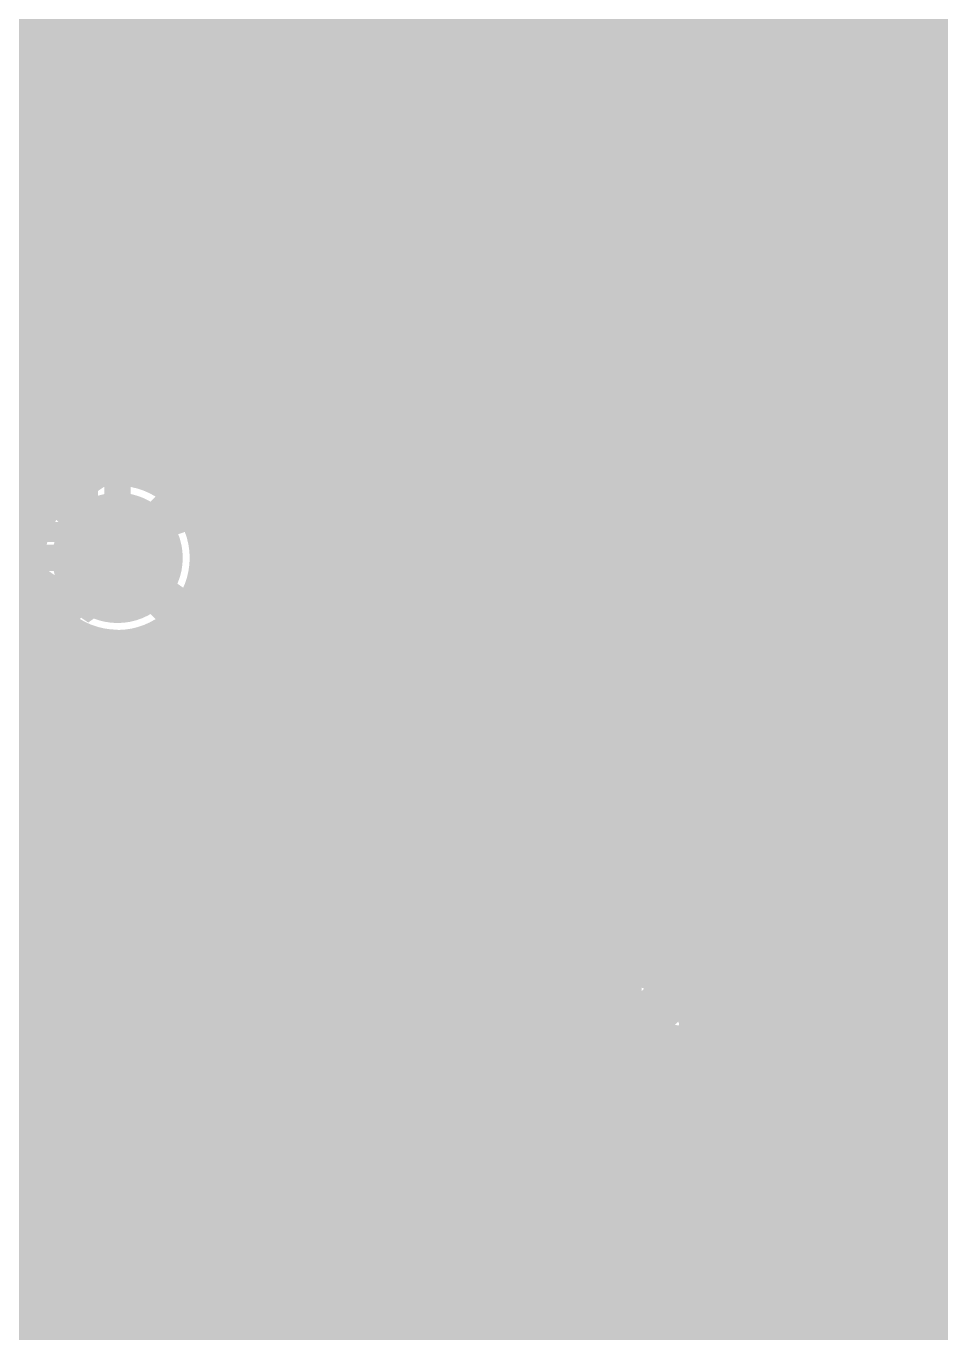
# Model space of a CAD drawing. Extents: x -118 to 4, y -52 to 56.
# Drawn here: x -41.34 to -34.32, y 20.08 to 30.12 of the extents above; entities that cross this region are included whole.
import ezdxf

# ---------------------------------------------------------------- set-up
doc = ezdxf.new("R2010")
doc.units = 0
doc.header["$MEASUREMENT"] = 0
doc.layers.get('0').update_dxf_attribs({"linetype": 'CONTINUOUS'})
for name, color, linetype in [('22-302-0_BOT', 7, 'CONTINUOUS'), ('22-302-0_DRD', 7, 'CONTINUOUS'), ('22-302-0_DRL', 2, 'CONTINUOUS'), ('22-302-0_GND', 1, 'CONTINUOUS'), ('22-302-0_IN1', 3, 'CONTINUOUS'), ('22-302-0_SMB', 5, 'CONTINUOUS'), ('22-302-0_SMT', 10, 'CONTINUOUS'), ('22-302-0_SPB', 14, 'CONTINUOUS'), ('22-302-0_SPT', 9, 'CONTINUOUS'), ('22-302-0_SSB', 12, 'CONTINUOUS'), ('22-302-0_SST', 11, 'CONTINUOUS'), ('22-302-0_TOP', 13, 'CONTINUOUS'), ('THRUHOLE_TAP', 7, 'CONTINUOUS')]:
    doc.layers.add(name, color=color, linetype=linetype)

# ---------------------------------------------------------------- blocks, each defined once
blk = doc.blocks.new('RECTANGLE_4')
blk.add_solid([(0.4064, 0.4826), (0.4064, -0.4826), (-0.4064, 0.4826), (-0.4064, -0.4826)])
blk = doc.blocks.new('ROUND_45')
at = {"const_width": 0.35052}
blk.add_lwpolyline([(-0.17526, 0, 1), (0.17526, 0, 1)], format="xyb", close=True, dxfattribs=at)
blk = doc.blocks.new('ROUND_50')
at = {"const_width": 0.35052}
blk.add_lwpolyline([(-0.17526, 0, 1), (0.17526, 0, 1)], format="xyb", close=True, dxfattribs=at)
blk = doc.blocks.new('ROUND_105')
at = {"const_width": 0.10033}
blk.add_lwpolyline([(-0.050164, 0, 1), (0.050164, 0, 1)], format="xyb", close=True, dxfattribs=at)
blk = doc.blocks.new('ROUND_107')
at = {"const_width": 0.10033}
blk.add_lwpolyline([(-0.050164, 0, 1), (0.050164, 0, 1)], format="xyb", close=True, dxfattribs=at)
blk = doc.blocks.new('ROUND_92')
at = {"const_width": 0.0635}
blk.add_lwpolyline([(-0.03175, 0, 1), (0.03175, 0, 1)], format="xyb", close=True, dxfattribs=at)
blk = doc.blocks.new('ROUND_93')
at = {"const_width": 0.50038}
blk.add_lwpolyline([(-0.25019, 0, 1), (0.25019, 0, 1)], format="xyb", close=True, dxfattribs=at)
blk = doc.blocks.new('ROUND_58')
at = {"const_width": 0.35052}
blk.add_lwpolyline([(-0.17526, 0, 1), (0.17526, 0, 1)], format="xyb", close=True, dxfattribs=at)
blk = doc.blocks.new('RECTANGLE_2')
blk.add_solid([(0.4826, 0.4064), (0.4826, -0.4064), (-0.4826, 0.4064), (-0.4826, -0.4064)])
blk = doc.blocks.new('ROUND_98')
at = {"const_width": 0.10033}
blk.add_lwpolyline([(-0.050164, 0, 1), (0.050164, 0, 1)], format="xyb", close=True, dxfattribs=at)

msp = doc.modelspace()

# ---------------------------------------------------------------- linework, layer by layer
at = {"layer": '22-302-0_BOT'}
for points, const_width in [([(-35.1028, 29.8577), (-43.15968, 29.8577)], 0.254), ([(-35.1028, 29.8577), (-43.15968, 29.8577)], 0.254), ([(-35.1028, 29.8577), (-43.15968, 29.8577)], 0.254), ([(-41.3766, 29.8577), (-41.3766, 26.4414)], 0.254), ([(-41.148, 29.8577), (-41.148, 26.48712)], 0.254), ([(-40.9194, 29.8577), (-40.9194, 26.65476)], 0.254), ([(-40.6908, 29.8577), (-40.6908, 26.71318)], 0.254), ([(-40.4622, 29.8577), (-40.4622, 26.69032)], 0.254), ([(-40.2336, 29.8577), (-40.2336, 26.57856)], 0.254), ([(-40.005, 29.8577), (-40.005, 26.2763)], 0.254), ([(-39.7764, 29.8577), (-39.7764, 23.5204)], 0.254), ([(-39.5478, 29.8577), (-39.5478, 23.5204)], 0.254), ([(-39.3192, 29.8577), (-39.3192, 23.5204)], 0.254), ([(-39.0906, 29.8577), (-39.0906, 23.5204)], 0.254), ([(-38.862, 29.8577), (-38.862, 23.5204)], 0.254), ([(-38.6334, 29.8577), (-38.6334, 25.82164)], 0.254), ([(-38.4048, 29.8577), (-38.4048, 26.00706)], 0.254), ([(-38.1762, 29.8577), (-38.1762, 26.07564)], 0.254), ([(-37.9476, 29.8577), (-37.9476, 26.06294)], 0.254), ([(-37.719, 29.8577), (-37.719, 25.96388)], 0.254), ([(-37.4904, 29.8577), (-37.4904, 25.69972)], 0.254), ([(-37.2618, 29.8577), (-37.2618, 23.5204)], 0.254), ([(-37.0332, 29.8577), (-37.0332, 23.5204)], 0.254), ([(-36.8046, 29.8577), (-36.8046, 23.5204)], 0.254), ([(-36.576, 29.8577), (-36.576, 23.5204)], 0.254), ([(-36.3474, 29.8577), (-36.3474, 23.5077)], 0.254), ([(-36.1188, 29.8577), (-36.1188, 25.78608)], 0.254), ([(-35.8902, 29.8577), (-35.8902, 25.99436)], 0.254), ([(-35.6616, 29.8577), (-35.6616, 26.07056)], 0.254), ([(-35.433, 29.8577), (-35.433, 26.06802)], 0.254), ([(-35.2044, 29.8577), (-35.2044, 25.97912)], 0.254), ([(-35.1028, 29.8577), (-35.1028, 29.6672)], 0.254), ([(-31.7373, 29.6672), (-44.5008, 29.6672)], 0.254), ([(-33.6804, 29.6672), (-35.1028, 29.6672)], 0.254), ([(-34.9758, 29.6672), (-34.9758, 25.74798)], 0.254), ([(-34.7472, 29.6672), (-34.7472, 20.3073)], 0.254), ([(-34.5186, 29.6672), (-34.5186, 20.3073)], 0.254), ([(-34.29, 29.6672), (-34.29, 20.3073)], 0.254), ([(-31.7373, 29.4386), (-44.5008, 29.4386)], 0.254), ([(-31.7373, 29.21), (-48.5267, 29.21)], 0.254), ([(-31.7373, 28.9814), (-45.5168, 28.9814)], 0.254), ([(-31.7373, 28.7528), (-45.5168, 28.7528)], 0.254), ([(-31.7373, 28.5242), (-45.5168, 28.5242)], 0.254), ([(-31.7373, 28.2956), (-45.5168, 28.2956)], 0.254), ([(-31.7373, 28.067), (-45.5168, 28.067)], 0.254), ([(-31.7373, 27.8384), (-45.5168, 27.8384)], 0.254), ([(-31.7373, 27.6098), (-45.5168, 27.6098)], 0.254), ([(-31.7373, 27.3812), (-43.3324, 27.3812)], 0.254), ([(-31.7373, 27.1526), (-42.92346, 27.1526)], 0.254), ([(-31.7373, 26.924), (-42.69486, 26.924)], 0.254), ([(-40.80002, 26.6954), (-42.545, 26.6954)], 0.254), ([(-31.72968, 26.6954), (-40.47744, 26.6954)], 0.254), ([(-41.16578, 26.4668), (-42.45102, 26.4668)], 0.254), ([(-31.64078, 26.4668), (-40.11422, 26.4668)], 0.254), ([(-41.18356, 26.4414), (-42.4434, 26.4414)], 0.254), ([(-31.43504, 26.2382), (-39.98976, 26.2382)], 0.254), ([(-43.815, 26.035), (-40.64, 26.035)], 0.2032), ([(-38.39972, 26.0096), (-39.95928, 26.0096)], 0.254), ([(-35.85972, 26.0096), (-37.79774, 26.0096)], 0.254), ([(-31.20644, 26.0096), (-35.25774, 26.0096)], 0.254), ([(-38.66388, 25.781), (-40.01008, 25.781)], 0.254), ([(-40.005, 25.79116), (-40.005, 23.5204)], 0.254), ([(-36.12388, 25.781), (-37.53612, 25.781)], 0.254), ([(-30.97784, 25.781), (-34.99612, 25.781)], 0.254), ([(-41.18356, 25.6286), (-42.4434, 25.6286)], 0.254), ([(-41.3766, 25.6286), (-41.3766, 23.5204)], 0.254), ([(-41.148, 25.58288), (-41.148, 23.5204)], 0.254), ([(-41.11752, 25.5524), (-42.4688, 25.5524)], 0.254), ([(-40.2336, 25.4889), (-40.2336, 23.5204)], 0.254), ([(-38.76294, 25.5524), (-40.15994, 25.5524)], 0.254), ([(-36.22294, 25.5524), (-37.43706, 25.5524)], 0.254), ([(-31.26232, 25.5524), (-34.89706, 25.5524)], 0.254), ([(-40.9194, 25.41524), (-40.9194, 23.5204)], 0.254), ([(-40.4622, 25.37714), (-40.4622, 23.5204)], 0.254), ([(-38.77564, 25.3238), (-42.57294, 25.3238)], 0.254), ([(-40.6908, 25.35682), (-40.6908, 23.5204)], 0.254), ([(-36.23564, 25.3238), (-37.42436, 25.3238)], 0.254), ([(-31.9024, 25.3238), (-34.88436, 25.3238)], 0.254), ([(-38.70706, 25.0952), (-42.7355, 25.0952)], 0.254), ([(-36.16706, 25.0952), (-37.49294, 25.0952)], 0.254), ([(-37.4904, 25.09774), (-37.4904, 23.5204)], 0.254), ([(-32.1691, 25.0952), (-34.95294, 25.0952)], 0.254), ([(-38.6334, 24.97836), (-38.6334, 23.5204)], 0.254), ([(-36.1188, 25.01138), (-36.1188, 23.35784)], 0.254), ([(-34.9758, 25.05202), (-34.9758, 20.3073)], 0.254), ([(-38.52164, 24.8666), (-42.9895, 24.8666)], 0.254), ([(-35.98164, 24.8666), (-37.67836, 24.8666)], 0.254), ([(-32.33928, 24.8666), (-35.13836, 24.8666)], 0.254), ([(-38.4048, 24.79294), (-38.4048, 23.5204)], 0.254), ([(-37.719, 24.83612), (-37.719, 23.5204)], 0.254), ([(-35.8902, 24.80564), (-35.8902, 23.12924)], 0.254), ([(-35.2044, 24.82088), (-35.2044, 22.82952)], 0.254), ([(-38.1762, 24.72436), (-38.1762, 23.5204)], 0.254), ([(-37.9476, 24.73706), (-37.9476, 23.5204)], 0.254), ([(-35.6616, 24.7269), (-35.6616, 23.03018)], 0.254), ([(-35.433, 24.73198), (-35.433, 22.98192)], 0.254), ([(-32.45104, 24.638), (-43.4086, 24.638)], 0.254), ([(-32.51708, 24.4094), (-43.4086, 24.4094)], 0.254), ([(-32.54248, 24.1808), (-43.4086, 24.1808)], 0.254), ([(-32.53232, 23.9522), (-43.4086, 23.9522)], 0.254), ([(-32.4866, 23.7236), (-43.13174, 23.7236)], 0.254), ([(-36.449, 23.5204), (-42.8879, 23.5204)], 0.254), ([(-32.39516, 23.495), (-36.30676, 23.495)], 0.254), ([(-36.1569, 23.39594), (-35.78352, 23.0251)], 0.254), ([(-32.25546, 23.2664), (-36.02736, 23.2664)], 0.254), ([(-43.434, 23.114), (-36.449, 23.114), (-35.687, 22.352)], 0.2032), ([(-32.03702, 23.0378), (-35.79876, 23.0378)], 0.254), ([(-31.66364, 22.8092), (-35.18408, 22.8092)], 0.254), ([(-36.61664, 22.7076), (-42.8879, 22.7076)], 0.254), ([(-41.3766, 22.7076), (-41.3766, 20.3073)], 0.254), ([(-41.148, 22.7076), (-41.148, 20.3073)], 0.254), ([(-40.9194, 22.7076), (-40.9194, 20.3073)], 0.254), ([(-40.6908, 22.7076), (-40.6908, 20.3073)], 0.254), ([(-40.4622, 22.7076), (-40.4622, 20.3073)], 0.254), ([(-40.2336, 22.7076), (-40.2336, 20.3073)], 0.254), ([(-40.005, 22.7076), (-40.005, 20.3073)], 0.254), ([(-39.7764, 22.7076), (-39.7764, 20.3073)], 0.254), ([(-39.5478, 22.7076), (-39.5478, 20.3073)], 0.254), ([(-39.3192, 22.7076), (-39.3192, 20.3073)], 0.254), ([(-39.0906, 22.7076), (-39.0906, 20.3073)], 0.254), ([(-38.862, 22.7076), (-38.862, 20.3073)], 0.254), ([(-38.6334, 22.7076), (-38.6334, 20.3073)], 0.254), ([(-38.4048, 22.7076), (-38.4048, 20.3073)], 0.254), ([(-38.1762, 22.7076), (-38.1762, 20.3073)], 0.254), ([(-37.9476, 22.7076), (-37.9476, 20.3073)], 0.254), ([(-37.719, 22.7076), (-37.719, 20.3073)], 0.254), ([(-37.4904, 22.7076), (-37.4904, 20.3073)], 0.254), ([(-37.2618, 22.7076), (-37.2618, 20.3073)], 0.254), ([(-37.0332, 22.7076), (-37.0332, 20.3073)], 0.254), ([(-36.8046, 22.7076), (-36.8046, 20.3073)], 0.254), ([(-36.61664, 22.7076), (-36.3601, 22.44852)], 0.254), ([(-36.576, 22.66696), (-36.576, 20.3073)], 0.254), ([(-36.48964, 22.5806), (-43.01236, 22.5806)], 0.254), ([(-24.7904, 22.5806), (-35.04692, 22.5806)], 0.254), ([(-36.36772, 22.352), (-44.0436, 22.352)], 0.254), ([(-24.7904, 22.352), (-35.00628, 22.352)], 0.254), ([(-36.3474, 22.18944), (-36.3474, 20.3073)], 0.254), ([(-36.32708, 22.1234), (-44.0436, 22.1234)], 0.254), ([(-26.19502, 22.1234), (-35.04692, 22.1234)], 0.254), ([(-36.18992, 21.8948), (-44.0436, 21.8948)], 0.254), ([(-35.2044, 21.87194), (-35.2044, 20.3073)], 0.254), ([(-28.64104, 21.8948), (-35.18408, 21.8948)], 0.254), ([(-36.1188, 21.82622), (-36.1188, 20.3073)], 0.254), ([(-28.86964, 21.6662), (-44.0436, 21.6662)], 0.254), ([(-35.8902, 21.70176), (-35.8902, 20.3073)], 0.254), ([(-35.6616, 21.67128), (-35.6616, 20.3073)], 0.254), ([(-35.433, 21.72208), (-35.433, 20.3073)], 0.254), ([(-29.09824, 21.4376), (-44.0436, 21.4376)], 0.254), ([(-29.32684, 21.209), (-44.0436, 21.209)], 0.254), ([(-29.55544, 20.9804), (-44.0563, 20.9804)], 0.254), ([(-29.78404, 20.7518), (-44.20616, 20.7518)], 0.254), ([(-30.01264, 20.5232), (-44.43476, 20.5232)], 0.254), ([(-30.22854, 20.3073), (-42.90568, 20.3073)], 0.254), ([(-30.24124, 20.2946), (-42.87774, 20.2946)], 0.254)]:
    msp.add_lwpolyline(points, dxfattribs=dict(at, const_width=const_width))
at = {"layer": '22-302-0_BOT', "const_width": 0.254}
for points in [[(-40.64, 26.71572, 0.236463), (-41.18519, 26.44262)], [(-39.95928, 26.035, 0.4142136), (-40.64, 26.71572)], [(-38.1, 26.08072, 0.4142136), (-38.78072, 25.4)], [(-37.41928, 25.4, 0.4142136), (-38.1, 26.08072)], [(-35.56, 26.08072, 0.4142136), (-36.24072, 25.4)], [(-34.87928, 25.4, 0.4142136), (-35.56, 26.08072)], [(-40.64, 25.35428, 0.4142136), (-39.95928, 26.035)], [(-41.18356, 25.6286, 0.2364631), (-40.64, 25.35631)], [(-38.78072, 25.4, 0.4142136), (-38.1, 24.71928)], [(-38.1, 24.71928, 0.4142136), (-37.41928, 25.4)], [(-36.24072, 25.4, 0.4142136), (-35.56, 24.71928)], [(-35.56, 24.71928, 0.4142136), (-34.87928, 25.4)], [(-36.16198, 23.40102, 0.1989124), (-36.449, 23.51991)], [(-35.687, 23.03272, 0.0356212), (-35.78362, 23.02583)], [(-35.687, 23.03272, 0.0356212), (-35.78362, 23.02583)], [(-35.00628, 22.352, 0.4142136), (-35.687, 23.03272)], [(-35.00628, 22.352, 0.4142136), (-35.687, 23.03272)], [(-36.36772, 22.352, 0.4142136), (-35.687, 21.67128)], [(-36.36772, 22.352, 0.4142136), (-35.687, 21.67128)], [(-36.3601, 22.44852, 0.0356214), (-36.36698, 22.352)], [(-36.3601, 22.44852, 0.0356214), (-36.36698, 22.352)], [(-35.687, 21.67128, 0.4142136), (-35.00628, 22.352)], [(-35.687, 21.67128, 0.4142136), (-35.00628, 22.352)]]:
    msp.add_lwpolyline(points, format="xyb", dxfattribs=at)
at = {"layer": '22-302-0_DRD', "const_width": 0.254}
for points in [[(-40.005, 26.67), (-41.275, 25.4)], [(-40.005, 25.4), (-41.275, 26.67)], [(-37.465, 26.035), (-38.735, 24.765)], [(-37.465, 24.765), (-38.735, 26.035)], [(-34.925, 26.035), (-36.195, 24.765)], [(-34.925, 24.765), (-36.195, 26.035)], [(-35.052, 22.987), (-36.322, 21.717)], [(-35.052, 21.717), (-36.322, 22.987)], [(-35.052, 22.987), (-36.322, 21.717)], [(-35.052, 21.717), (-36.322, 22.987)], [(-38.1, 22.86), (-39.37, 21.59)], [(-38.1, 21.59), (-39.37, 22.86)], [(-36.195, 22.86), (-37.465, 21.59)], [(-36.195, 21.59), (-37.465, 22.86)], [(-36.195, 22.86), (-37.465, 21.59)], [(-36.195, 21.59), (-37.465, 22.86)], [(-36.195, 22.86), (-37.465, 21.59)], [(-36.195, 21.59), (-37.465, 22.86)]]:
    msp.add_lwpolyline(points, dxfattribs=at)
at = {"layer": '22-302-0_IN1', "const_width": 0.254}
for points in [[(-41.275, 55.372), (-41.275, 26.2763)], [(-41.0464, 55.372), (-41.0464, 26.57856)], [(-40.8178, 55.372), (-40.8178, 26.69032)], [(-39.4462, 55.372), (-39.4462, 11.56208)], [(-39.2176, 55.372), (-39.2176, 22.70252)], [(-34.8742, 45.26534), (-34.8742, 5.54736)], [(-36.2458, 39.10838), (-36.2458, 22.57298)], [(-35.1028, 39.14902), (-35.1028, 7.48792)], [(-35.3314, 38.91788), (-35.3314, 7.62508)], [(-36.0172, 38.90264), (-36.0172, 16.26108)], [(-35.7886, 38.8239), (-35.7886, 7.62508)], [(-35.56, 38.82898), (-35.56, 7.66572)], [(-40.5892, 35.05708), (-40.5892, 26.71318)], [(-39.6748, 35.05708), (-39.6748, 11.77036)], [(-34.6456, 35.07994), (-34.6456, 5.62356)], [(-40.3606, 34.91992), (-40.3606, 26.65476)], [(-39.9034, 34.91992), (-39.9034, 11.84656)], [(-34.417, 34.93008), (-34.417, 16.32712)], [(-40.132, 34.87928), (-40.132, 26.48712)], [(-38.989, 33.39084), (-38.989, 22.85492)], [(-37.6174, 33.23844), (-37.6174, 15.52956)], [(-38.7604, 33.02762), (-38.7604, 22.90318)], [(-37.846, 33.07334), (-37.846, 15.52702)], [(-38.5318, 32.90316), (-38.5318, 22.8727)], [(-38.0746, 32.92348), (-38.0746, 22.38502)], [(-36.4744, 32.92094), (-36.4744, 22.80412)], [(-38.3032, 32.87268), (-38.3032, 22.75078)], [(-37.3888, 32.87522), (-37.3888, 22.61108)], [(-37.1602, 32.75076), (-37.1602, 22.81936)], [(-36.9316, 32.72028), (-36.9316, 22.89556)], [(-36.703, 32.77108), (-36.703, 22.89302)], [(0.70612, 30.099), (-54.12994, 30.099)], [(0.96774, 29.8704), (-54.31536, 29.8704)], [(2.921, 29.6418), (-61.06922, 29.6418)], [(-23.58898, 29.4132), (-60.94476, 29.4132)], [(-23.82012, 29.1846), (-60.91428, 29.1846)], [(-23.90902, 28.956), (-60.96508, 28.956)], [(-23.91156, 28.7274), (-61.11494, 28.7274)], [(-23.83536, 28.4988), (-63.45428, 28.4988)], [(-25.77592, 28.2702), (-63.37808, 28.2702)], [(-25.91308, 28.0416), (-63.34252, 28.0416)], [(-25.95372, 27.813), (-63.34506, 27.813)], [(-25.91308, 27.5844), (-63.3857, 27.5844)], [(-33.40608, 27.3558), (-43.26636, 27.3558)], [(-33.61436, 27.1272), (-42.89044, 27.1272)], [(-33.69056, 26.8986), (-42.67454, 26.8986)], [(-40.8813, 26.67), (-42.5323, 26.67)], [(-33.68802, 26.67), (-40.39616, 26.67)], [(-41.18356, 26.4414), (-42.4434, 26.4414)], [(-33.59912, 26.4414), (-40.0939, 26.4414)], [(-41.29532, 26.2128), (-42.39514, 26.2128)], [(-33.36798, 26.2128), (-39.98214, 26.2128)], [(-41.31818, 25.9842), (-42.38498, 25.9842)], [(-2.30378, 25.9842), (-39.96182, 25.9842)], [(-41.275, 25.79116), (-41.275, 3.2893)], [(-41.25976, 25.7556), (-42.41292, 25.7556)], [(-1.93802, 25.7556), (-40.02024, 25.7556)], [(-40.132, 25.58288), (-40.132, 11.84402)], [(-41.09212, 25.527), (-42.47896, 25.527)], [(-41.0464, 25.4889), (-41.0464, 4.73964)], [(-31.4198, 25.527), (-40.18788, 25.527)], [(-40.8178, 25.37714), (-40.8178, 4.92506)], [(-40.3606, 25.41524), (-40.3606, 11.75512)], [(-31.93796, 25.2984), (-42.58818, 25.2984)], [(-40.5892, 25.35682), (-40.5892, 11.52398)], [(-32.19196, 25.0698), (-42.75836, 25.0698)], [(-32.35452, 24.8412), (-43.0276, 24.8412)], [(-32.4612, 24.6126), (-43.66768, 24.6126)], [(-32.52216, 24.384), (-44.84116, 24.384)], [(-32.54502, 24.1554), (-44.5389, 24.1554)], [(-32.52978, 23.9268), (-44.42714, 23.9268)], [(-32.47898, 23.6982), (-44.40682, 23.6982)], [(-32.38246, 23.4696), (-44.46524, 23.4696)], [(-32.23514, 23.241), (-44.63288, 23.241)], [(-32.00654, 23.0124), (-61.61024, 23.0124)], [(-39.12108, 22.7838), (-61.55182, 22.7838)], [(-37.21608, 22.7838), (-38.34638, 22.7838)], [(-33.40608, 22.7838), (-36.44138, 22.7838)], [(-39.32936, 22.5552), (-61.57214, 22.5552)], [(-37.42436, 22.5552), (-38.14064, 22.5552)], [(-33.61436, 22.5552), (-36.23564, 22.5552)], [(-39.40556, 22.3266), (-61.6839, 22.3266)], [(-37.50056, 22.3266), (-38.0619, 22.3266)], [(-33.69056, 22.3266), (-36.1569, 22.3266)], [(-39.40302, 22.098), (-61.98616, 22.098)], [(-38.0746, 22.06244), (-38.0746, 15.43812)], [(-37.49802, 22.098), (-38.06698, 22.098)], [(-33.68802, 22.098), (-36.16198, 22.098)], [(-39.31412, 21.8694), (-67.59194, 21.8694)], [(-37.40912, 21.8694), (-38.15588, 21.8694)], [(-33.59912, 21.8694), (-36.25088, 21.8694)], [(-36.2458, 21.87702), (-36.2458, 16.46936)], [(-37.3888, 21.83638), (-37.3888, 15.45336)], [(-39.2176, 21.74494), (-39.2176, 13.0175)], [(-38.3032, 21.69922), (-38.3032, 15.20698)], [(-39.08298, 21.6408), (-67.42176, 21.6408)], [(-38.989, 21.59508), (-38.989, 13.19022)], [(-38.5318, 21.57476), (-38.5318, 13.23086)], [(-37.17798, 21.6408), (-38.38702, 21.6408)], [(-37.1602, 21.63064), (-37.1602, 16.22298)], [(-36.9316, 21.5519), (-36.9316, 16.45412)], [(-36.703, 21.55698), (-36.703, 16.54302)], [(-33.36798, 21.6408), (-36.48202, 21.6408)], [(-36.4744, 21.64588), (-36.4744, 16.54556)], [(-38.7604, 21.54428), (-38.7604, 13.25118)], [(-26.71318, 21.4122), (-67.31254, 21.4122)], [(-26.65476, 21.1836), (-67.25412, 21.1836)], [(-26.48712, 20.955), (-67.2338, 20.955)], [(-22.32152, 20.7264), (-67.25412, 20.7264)], [(-28.07208, 20.4978), (-67.31254, 20.4978)], [(-28.28036, 20.2692), (-42.83202, 20.2692)], [(-28.35656, 20.0406), (-42.60088, 20.0406)]]:
    msp.add_lwpolyline(points, dxfattribs=at)
for points in [[(-40.64, 26.71572, 0.4142136), (-41.32072, 26.035)], [(-39.95928, 26.035, 0.4142136), (-40.64, 26.71572)], [(-41.32072, 26.035, 0.4142136), (-40.64, 25.35428)], [(-40.64, 25.35428, 0.4142136), (-39.95928, 26.035)], [(-38.735, 22.90572, 0.4142136), (-39.41572, 22.225)], [(-38.05428, 22.225, 0.4142136), (-38.735, 22.90572)], [(-36.83, 22.90572, 0.4142136), (-37.51072, 22.225)], [(-36.83, 22.90572, 0.4142136), (-37.51072, 22.225)], [(-36.14928, 22.225, 0.4142136), (-36.83, 22.90572)], [(-36.14928, 22.225, 0.4142136), (-36.83, 22.90572)], [(-39.41572, 22.225, 0.4142136), (-38.735, 21.54428)], [(-38.735, 21.54428, 0.4142136), (-38.05428, 22.225)], [(-37.51072, 22.225, 0.4142136), (-36.83, 21.54428)], [(-37.51072, 22.225, 0.4142136), (-36.83, 21.54428)], [(-36.83, 21.54428, 0.4142136), (-36.14928, 22.225)], [(-36.83, 21.54428, 0.4142136), (-36.14928, 22.225)]]:
    msp.add_lwpolyline(points, format="xyb", dxfattribs=at)
at = {"layer": '22-302-0_SSB', "const_width": 0.1524}
for points in [[(-32.1945, 29.6545), (-35.1155, 29.6545), (-35.1155, 31.2928), (-32.1945, 31.2928), (-32.1945, 29.6545)], [(-36.52266, 29.9974), (-36.52266, 31.0134), (-36.40328, 30.84576)], [(-35.92068, 29.9974), (-35.50666, 29.9974), (-35.50666, 31.0134)], [(-36.6395, 29.9974), (-36.40328, 29.9974)]]:
    msp.add_lwpolyline(points, dxfattribs=at)
at = {"layer": '22-302-0_SST', "const_width": 0.1524}
for points in [[(-41.4655, 30.0355), (-41.4655, 27.1145), (-39.8272, 27.1145), (-39.8272, 30.0355), (-41.4655, 30.0355)], [(-39.5605, 30.0355), (-39.5605, 27.1145), (-37.9222, 27.1145), (-37.9222, 30.0355), (-39.5605, 30.0355)], [(-37.6555, 30.0355), (-37.6555, 27.1145), (-36.0172, 27.1145), (-36.0172, 30.0355), (-37.6555, 30.0355)], [(-35.7505, 30.0355), (-35.7505, 27.1145), (-34.1122, 27.1145), (-34.1122, 30.0355), (-35.7505, 30.0355)], [(-38.79342, 26.41854), (-38.79342, 26.77414), (-38.62324, 26.83256), (-38.45306, 26.83256), (-38.28542, 26.77414), (-38.28542, 26.41854), (-38.45306, 26.36012), (-38.62324, 26.36012), (-39.30142, 26.59634)], [(-34.47542, 26.84272), (-34.47542, 26.60396)], [(-36.42106, 26.23312), (-36.25342, 26.34996), (-36.25342, 26.58872), (-36.42106, 26.70556), (-36.59124, 26.70556), (-36.92906, 26.46934), (-37.26942, 26.70556), (-37.26942, 26.23312)], [(-34.47542, 26.72334), (-35.49142, 26.72334), (-35.32124, 26.60396)], [(-40.35806, 26.23312), (-40.19042, 26.29154), (-40.19042, 26.64714), (-40.35806, 26.70556), (-40.69842, 26.70556), (-40.86606, 26.58872), (-40.86606, 26.23312), (-41.20642, 26.23312), (-41.20642, 26.70556)], [(-34.64306, 25.64892), (-34.47542, 25.76576), (-34.47542, 26.00452), (-34.64306, 26.12136), (-34.81324, 26.12136), (-35.15106, 25.88514), (-35.49142, 26.12136), (-35.49142, 25.64892)], [(-38.45306, 25.52192), (-38.28542, 25.63876), (-38.28542, 25.87752), (-38.45306, 25.99436), (-38.62324, 25.99436), (-38.96106, 25.75814), (-39.30142, 25.99436), (-39.30142, 25.52192)], [(-40.35806, 25.39492), (-40.19042, 25.51176), (-40.19042, 25.75052), (-40.35806, 25.86736), (-40.52824, 25.86736), (-40.86606, 25.63114), (-41.20642, 25.86736), (-41.20642, 25.39492)], [(-36.42106, 25.39492), (-36.25342, 25.51176), (-36.25342, 25.75052), (-36.42106, 25.86736), (-36.59124, 25.86736), (-36.92906, 25.63114), (-37.26942, 25.86736), (-37.26942, 25.39492)], [(-34.98342, 24.81072), (-34.98342, 25.16632), (-35.15106, 25.28316), (-35.32124, 25.28316), (-35.49142, 25.16632), (-35.49142, 24.81072), (-34.47542, 24.81072)], [(-34.98342, 25.10536), (-34.47542, 25.28316)], [(-38.79342, 24.68372), (-38.79342, 25.03932), (-38.96106, 25.15616), (-39.13124, 25.15616), (-39.30142, 25.03932), (-39.30142, 24.68372), (-38.28542, 24.68372)], [(-38.79342, 24.97836), (-38.28542, 25.15616)], [(-40.69842, 24.55672), (-40.69842, 24.91232), (-40.86606, 25.02916), (-41.03624, 25.02916), (-41.20642, 24.91232), (-41.20642, 24.55672), (-40.19042, 24.55672)], [(-40.69842, 24.85136), (-40.19042, 25.02916)], [(-36.42106, 25.02916), (-36.25342, 24.97074), (-36.25342, 24.61514), (-36.42106, 24.55672), (-37.09924, 24.55672), (-37.26942, 24.61514), (-37.26942, 24.97074), (-37.09924, 25.02916)], [(-34.4424, 24.02586), (-34.61258, 23.90648), (-34.78276, 23.84806), (-35.12058, 23.84806), (-35.29076, 23.90648), (-35.4584, 24.02586), (-35.4584, 24.1427), (-35.29076, 24.26208), (-35.12058, 24.3205), (-34.78276, 24.3205), (-34.61258, 24.26208), (-34.4424, 24.1427), (-34.4424, 24.02586)], [(-38.28542, 24.30272), (-38.28542, 24.06396)], [(-36.25342, 24.29256), (-36.25342, 23.82012), (-36.92906, 24.29256), (-37.09924, 24.29256), (-37.26942, 24.23414), (-37.26942, 23.87854), (-37.09924, 23.82012)], [(-38.28542, 24.18334), (-39.30142, 24.18334), (-39.13124, 24.06396)], [(-38.45306, 23.10892), (-38.28542, 23.16734), (-38.28542, 23.52294), (-38.45306, 23.58136), (-38.79342, 23.58136), (-38.96106, 23.46452), (-38.96106, 23.10892), (-39.30142, 23.10892), (-39.30142, 23.58136)], [(-34.4424, 23.1267), (-35.4584, 23.4823), (-35.4584, 23.00986)], [(-36.42106, 22.98192), (-36.25342, 23.04034), (-36.25342, 23.39594), (-36.42106, 23.45436), (-36.76142, 23.45436), (-36.92906, 23.33752), (-36.92906, 22.98192), (-37.26942, 22.98192), (-37.26942, 23.45436)], [(-38.45306, 22.74316), (-38.28542, 22.68474), (-38.28542, 22.32914), (-38.45306, 22.27072), (-39.13124, 22.27072), (-39.30142, 22.32914), (-39.30142, 22.68474), (-39.13124, 22.74316)], [(-36.42106, 22.61616), (-36.25342, 22.55774), (-36.25342, 22.20214), (-36.42106, 22.14372), (-37.09924, 22.14372), (-37.26942, 22.20214), (-37.26942, 22.55774), (-37.09924, 22.61616)], [(-34.9504, 22.17166), (-34.9504, 22.52726), (-35.12058, 22.6441), (-35.29076, 22.6441), (-35.4584, 22.52726), (-35.4584, 22.17166), (-34.4424, 22.17166)], [(-34.9504, 22.4663), (-34.4424, 22.6441)], [(-39.5605, 21.7805), (-39.5605, 18.8595), (-37.9222, 18.8595), (-37.9222, 21.7805), (-39.5605, 21.7805)], [(-37.6555, 21.7805), (-37.6555, 18.8595), (-36.0172, 18.8595), (-36.0172, 21.7805), (-37.6555, 21.7805)], [(-34.0995, 18.8595), (-34.0995, 21.7805), (-35.7378, 21.7805), (-35.7378, 18.8595), (-34.0995, 18.8595)]]:
    msp.add_lwpolyline(points, dxfattribs=at)
at = {"layer": '22-302-0_TOP'}
for points, const_width in [([(-36.83, 27.8638), (-36.83, 27.686), (-31.75, 22.606), (-29.591, 22.606), (-28.575, 23.622), (-28.575, 28.829), (-26.924, 30.48), (-26.924, 34.671), (-22.606, 38.989), (-20.32, 38.989)], 0.2032), ([(-40.64, 29.2862), (-40.5638, 29.2862), (-39.624, 30.226), (-38.8239, 30.226), (-38.8239, 31.52394)], 0.2032), ([(-36.83, 29.2862), (-36.83, 29.41828), (-36.87572, 29.464), (-36.87572, 31.52394)], 0.2032), ([(-36.22548, 31.52394), (-36.22548, 30.38348), (-35.814, 29.972), (-35.814, 27.305), (-32.639, 24.13), (-31.115, 24.13)], 0.3048), ([(-34.925, 29.2862), (-34.925, 29.845), (-35.57524, 30.49524), (-35.57524, 31.52394)], 0.2032), ([(-31.115, 29.57576), (-31.63824, 30.099), (-34.29, 30.099), (-34.925, 30.734), (-34.925, 31.52394)], 0.2032), ([(-36.83, 29.2862), (-38.735, 29.2862)], 0.2032), ([(-33.02, 29.2862), (-34.925, 29.2862)], 0.2032), ([(-34.925, 27.8638), (-34.8742, 27.8638), (-34.163, 28.575), (-31.877, 28.575), (-31.115, 27.813), (-31.115, 27.57424)], 0.2032), ([(-40.64, 26.035), (-40.64, 27.8638)], 0.2032), ([(-38.735, 27.8638), (-40.64, 27.8638)], 0.2032), ([(-36.83, 27.8638), (-38.735, 27.8638)], 0.2032), ([(-39.59352, 27.38628), (-39.78148, 27.38628)], 0.254), ([(-39.78148, 27.38628), (-39.78148, 27.08148)], 0.254), ([(-39.7764, 27.38628), (-39.7764, 20.447)], 0.254), ([(-39.59352, 27.38628), (-39.59352, 27.08148)], 0.254), ([(-37.68852, 27.38628), (-37.87648, 27.38628)], 0.254), ([(-37.87648, 27.38628), (-37.87648, 27.08148)], 0.254), ([(-37.719, 27.38628), (-37.719, 23.40864)], 0.254), ([(-37.68852, 27.38628), (-37.68852, 27.08148)], 0.254), ([(-39.59352, 27.305), (-39.78148, 27.305)], 0.254), ([(-37.68852, 27.305), (-37.87648, 27.305)], 0.254), ([(-39.78148, 27.08148), (-40.16248, 27.08148)], 0.254), ([(-40.16248, 27.08148), (-40.16248, 26.5811)], 0.254), ([(-36.89604, 27.0764), (-40.16248, 27.0764)], 0.254), ([(-40.005, 27.08148), (-40.005, 26.38806)], 0.254), ([(-37.87648, 27.08148), (-39.59352, 27.08148)], 0.254), ([(-39.5478, 27.08148), (-39.5478, 21.81352)], 0.254), ([(-39.3192, 27.08148), (-39.3192, 22.6568)], 0.254), ([(-39.0906, 27.08148), (-39.0906, 22.85746)], 0.254), ([(-38.862, 27.08148), (-38.862, 22.93874)], 0.254), ([(-38.6334, 27.08148), (-38.6334, 22.94382)], 0.254), ([(-38.4048, 27.08148), (-38.4048, 22.8727)], 0.254), ([(-38.1762, 27.08148), (-38.1762, 22.8727)], 0.254), ([(-37.9476, 27.08148), (-37.9476, 23.18004)], 0.254), ([(-36.90112, 27.08148), (-37.68852, 27.08148)], 0.254), ([(-37.4904, 27.08148), (-37.4904, 23.63724)], 0.254), ([(-37.2618, 27.08148), (-37.2618, 23.8125)], 0.254), ([(-37.0332, 27.08148), (-37.0332, 23.84552)], 0.254), ([(-36.90112, 27.08148), (-32.69488, 22.87524)], 0.254), ([(-36.8046, 26.98496), (-36.8046, 23.84552)], 0.254), ([(-36.66744, 26.8478), (-40.16248, 26.8478)], 0.254), ([(-36.576, 26.75636), (-36.576, 23.84552)], 0.254), ([(-36.43884, 26.6192), (-40.16248, 26.6192)], 0.254), ([(-36.3474, 26.52776), (-36.3474, 23.84552)], 0.254), ([(-36.21024, 26.3906), (-40.005, 26.3906)], 0.254), ([(-36.1188, 26.29916), (-36.1188, 23.84552)], 0.254), ([(-35.98164, 26.162), (-39.92372, 26.162)], 0.254), ([(-35.8902, 26.07056), (-35.8902, 23.84552)], 0.254), ([(-35.75304, 25.9334), (-39.92118, 25.9334)], 0.254), ([(-35.6616, 25.84196), (-35.6616, 23.84552)], 0.254), ([(-40.005, 25.68194), (-40.005, 20.447)], 0.254), ([(-35.52444, 25.7048), (-39.9923, 25.7048)], 0.254), ([(-35.433, 25.61336), (-35.433, 23.82774)], 0.254), ([(-35.29584, 25.4762), (-40.17518, 25.4762)], 0.254), ([(-41.05148, 25.43556), (-41.05148, 20.447)], 0.254), ([(-40.9194, 25.36444), (-40.9194, 20.447)], 0.254), ([(-40.2336, 25.43302), (-40.2336, 20.447)], 0.254), ([(-35.2044, 25.38476), (-35.2044, 23.68804)], 0.254), ([(-40.6908, 25.3111), (-40.6908, 20.447)], 0.254), ([(-40.4622, 25.33142), (-40.4622, 20.447)], 0.254), ([(-35.06724, 25.2476), (-41.05148, 25.2476)], 0.254), ([(-34.9758, 25.15616), (-34.9758, 23.45944)], 0.254), ([(-34.83864, 25.019), (-41.05148, 25.019)], 0.254), ([(-34.7472, 24.92756), (-34.7472, 23.23084)], 0.254), ([(-34.61004, 24.7904), (-41.05148, 24.7904)], 0.254), ([(-34.5186, 24.69896), (-34.5186, 22.98446)], 0.254), ([(-34.38144, 24.5618), (-41.05148, 24.5618)], 0.254), ([(-34.29, 24.47036), (-34.29, 21.81352)], 0.254), ([(-34.15284, 24.3332), (-41.05148, 24.3332)], 0.254), ([(-33.92424, 24.1046), (-41.05148, 24.1046)], 0.254), ([(-33.69564, 23.876), (-41.05148, 23.876)], 0.254), ([(-35.56, 23.84552), (-37.084, 23.84552)], 0.254), ([(-37.42182, 23.70582), (-38.05428, 23.07336)], 0.254), ([(-35.21964, 23.70328), (-34.58718, 23.07082)], 0.254), ([(-37.48024, 23.6474), (-41.05148, 23.6474)], 0.254), ([(-33.46704, 23.6474), (-35.16376, 23.6474)], 0.254), ([(-37.70884, 23.4188), (-41.05148, 23.4188)], 0.254), ([(-33.23844, 23.4188), (-34.93516, 23.4188)], 0.254), ([(-38.735, 19.6088), (-38.6842, 19.6088), (-37.719, 20.574), (-37.719, 22.733), (-37.084, 23.368), (-35.56, 23.368), (-34.925, 22.733), (-34.925, 21.0312)], 0.2032), ([(-37.93744, 23.1902), (-41.05148, 23.1902)], 0.254), ([(-33.00984, 23.1902), (-34.70656, 23.1902)], 0.254), ([(-38.1381, 22.9616), (-41.05148, 22.9616)], 0.254), ([(-32.78124, 22.9616), (-34.50336, 22.9616)], 0.254), ([(-35.75812, 22.89048), (-36.53536, 22.89048)], 0.254), ([(-36.3474, 22.89048), (-36.3474, 22.76856)], 0.254), ([(-36.1188, 22.89048), (-36.1188, 22.37232)], 0.254), ([(-35.8902, 22.89048), (-35.8902, 20.447)], 0.254), ([(-35.75812, 22.89048), (-35.40252, 22.53488)], 0.254), ([(-35.6616, 22.79396), (-35.6616, 21.81352)], 0.254), ([(-39.25316, 22.733), (-41.05148, 22.733)], 0.254), ([(-38.19652, 22.733), (-38.19652, 22.71268)], 0.254), ([(-35.60064, 22.733), (-36.3093, 22.733)], 0.254), ([(-33.53816, 22.733), (-34.44748, 22.733)], 0.254), ([(-34.44748, 22.733), (-34.44748, 21.81352)], 0.254), ([(-35.433, 22.56536), (-35.433, 21.81352)], 0.254), ([(-39.40556, 22.5044), (-41.05148, 22.5044)], 0.254), ([(-35.40252, 22.5044), (-36.15944, 22.5044)], 0.254), ([(-35.40252, 22.53488), (-35.40252, 21.81352)], 0.254), ([(-33.69056, 22.5044), (-34.44748, 22.5044)], 0.254), ([(-39.4589, 22.2758), (-41.05148, 22.2758)], 0.254), ([(-35.687, 22.352), (-35.941, 22.098), (-35.941, 20.447), (-36.7792, 19.6088), (-36.83, 19.6088)], 0.2032), ([(-35.687, 22.352), (-35.941, 22.098), (-35.941, 20.447), (-36.7792, 19.6088), (-36.83, 19.6088)], 0.2032), ([(-35.40252, 22.2758), (-36.1061, 22.2758)], 0.254), ([(-33.7439, 22.2758), (-34.44748, 22.2758)], 0.254), ([(-38.735, 21.0312), (-38.735, 22.225)], 0.2032), ([(-36.83, 21.0312), (-36.83, 22.225)], 0.2032), ([(-36.83, 21.0312), (-36.83, 22.225)], 0.2032), ([(-36.83, 22.225), (-36.83, 21.0312)], 0.2032), ([(-36.1188, 22.07768), (-36.1188, 21.81352)], 0.254), ([(-39.43858, 22.0472), (-41.05148, 22.0472)], 0.254), ([(-35.40252, 22.0472), (-36.12642, 22.0472)], 0.254), ([(-33.72358, 22.0472), (-34.44748, 22.0472)], 0.254), ([(-39.33698, 21.8186), (-41.05148, 21.8186)], 0.254), ([(-39.59352, 21.81352), (-39.59352, 20.447)], 0.254), ([(-39.33444, 21.81352), (-39.59352, 21.81352)], 0.254), ([(-35.97148, 21.81352), (-36.23056, 21.81352)], 0.254), ([(-35.40252, 21.8186), (-36.22802, 21.8186)], 0.254), ([(-35.97148, 21.81352), (-35.97148, 20.447)], 0.254), ([(-35.40252, 21.81352), (-35.78352, 21.81352)], 0.254), ([(-35.78352, 21.81352), (-35.78352, 20.447)], 0.254), ([(-33.71342, 21.8186), (-34.44748, 21.8186)], 0.254), ([(-34.06648, 21.81352), (-34.44748, 21.81352)], 0.254), ([(-39.59352, 21.59), (-41.05148, 21.59)], 0.254), ([(-35.78352, 21.59), (-35.97148, 21.59)], 0.254), ([(-39.59352, 21.3614), (-41.05148, 21.3614)], 0.254), ([(-35.78352, 21.3614), (-35.97148, 21.3614)], 0.254), ([(-39.59352, 21.1328), (-41.05148, 21.1328)], 0.254), ([(-35.78352, 21.1328), (-35.97148, 21.1328)], 0.254), ([(-39.59352, 20.9042), (-41.05148, 20.9042)], 0.254), ([(-35.78352, 20.9042), (-35.97148, 20.9042)], 0.254), ([(-39.59352, 20.6756), (-41.05148, 20.6756)], 0.254), ([(-35.78352, 20.6756), (-35.97148, 20.6756)], 0.254), ([(-39.59352, 20.447), (-41.05148, 20.447)], 0.254), ([(-35.78352, 20.447), (-35.97148, 20.447)], 0.254)]:
    msp.add_lwpolyline(points, dxfattribs=dict(at, const_width=const_width))
at = {"layer": '22-302-0_TOP', "const_width": 0.254}
for points in [[(-39.91356, 26.035, 0.2163577), (-40.16181, 26.58186)], [(-40.64, 25.30856, 0.4142136), (-39.91356, 26.035)], [(-41.05148, 25.43556, 0.1515361), (-40.64, 25.30792)], [(-37.084, 23.84552, 0.1989124), (-37.42166, 23.70566)], [(-37.084, 23.84552, 0.1989124), (-37.42166, 23.70566)], [(-35.22218, 23.70582, 0.1989124), (-35.56, 23.84575)], [(-38.05682, 23.07082, 0.1989124), (-38.19675, 22.733)], [(-34.44748, 22.733, 0.1989116), (-34.58734, 23.07066)], [(-38.735, 22.95144, 0.4142136), (-39.46144, 22.225)], [(-38.19652, 22.71268, 0.2118001), (-38.735, 22.95149)], [(-36.10356, 22.225, 0.2963922), (-36.53536, 22.88794)], [(-36.10356, 22.225, 0.2963922), (-36.53536, 22.88794)], [(-39.46144, 22.225, 0.1515364), (-39.33391, 21.81388)], [(-36.23056, 21.81352, 0.1515361), (-36.10292, 22.225)], [(-36.23056, 21.81352, 0.1515361), (-36.10292, 22.225)]]:
    msp.add_lwpolyline(points, format="xyb", dxfattribs=at)

# ---------------------------------------------------------------- block references
at = {"layer": '22-302-0_BOT'}
for name, p in [('RECTANGLE_4', (-34.3662, 30.48)), ('ROUND_50', (-40.64, 26.035)), ('ROUND_45', (-38.1, 25.4)), ('ROUND_45', (-35.56, 25.4)), ('ROUND_50', (-35.687, 22.352)), ('ROUND_50', (-38.735, 22.225)), ('ROUND_50', (-36.83, 22.225))]:
    msp.add_blockref(name, p, dxfattribs=at)
at = {"layer": '22-302-0_DRL'}
for name, p in [('ROUND_107', (-40.64, 26.035)), ('ROUND_105', (-38.1, 25.4)), ('ROUND_105', (-35.56, 25.4)), ('ROUND_107', (-35.687, 22.352)), ('ROUND_107', (-38.735, 22.225)), ('ROUND_107', (-36.83, 22.225))]:
    msp.add_blockref(name, p, dxfattribs=at)
at = {"layer": '22-302-0_GND'}
for name, p in [('ROUND_93', (-40.64, 26.035)), ('ROUND_93', (-38.1, 25.4)), ('ROUND_93', (-35.56, 25.4)), ('ROUND_93', (-35.687, 22.352)), ('ROUND_92', (-38.735, 22.225)), ('ROUND_92', (-36.83, 22.225))]:
    msp.add_blockref(name, p, dxfattribs=at)
at = {"layer": '22-302-0_IN1'}
for name, p in [('ROUND_58', (-40.64, 26.035)), ('ROUND_45', (-38.1, 25.4)), ('ROUND_45', (-35.56, 25.4)), ('ROUND_50', (-35.687, 22.352)), ('ROUND_58', (-38.735, 22.225)), ('ROUND_58', (-36.83, 22.225))]:
    msp.add_blockref(name, p, dxfattribs=at)
at = {"layer": '22-302-0_SMB'}
msp.add_blockref('RECTANGLE_4', (-34.3662, 30.48), dxfattribs=at)
at = {"layer": '22-302-0_SMT'}
for p in [(-40.64, 29.2862), (-38.735, 29.2862), (-36.83, 29.2862), (-34.925, 29.2862), (-40.64, 27.8638), (-38.735, 27.8638), (-36.83, 27.8638), (-34.925, 27.8638), (-38.735, 21.0312), (-36.83, 21.0312), (-34.925, 21.0312)]:
    msp.add_blockref('RECTANGLE_2', p, dxfattribs=at)
at = {"layer": '22-302-0_SPB'}
msp.add_blockref('RECTANGLE_4', (-34.3662, 30.48), dxfattribs=at)
at = {"layer": '22-302-0_SPT'}
for p in [(-40.64, 29.2862), (-38.735, 29.2862), (-36.83, 29.2862), (-34.925, 29.2862), (-40.64, 27.8638), (-38.735, 27.8638), (-36.83, 27.8638), (-34.925, 27.8638), (-38.735, 21.0312), (-36.83, 21.0312), (-34.925, 21.0312)]:
    msp.add_blockref('RECTANGLE_2', p, dxfattribs=at)
at = {"layer": '22-302-0_TOP'}
for name, p in [('RECTANGLE_2', (-40.64, 29.2862)), ('RECTANGLE_2', (-38.735, 29.2862)), ('RECTANGLE_2', (-36.83, 29.2862)), ('RECTANGLE_2', (-34.925, 29.2862)), ('RECTANGLE_2', (-40.64, 27.8638)), ('RECTANGLE_2', (-38.735, 27.8638)), ('RECTANGLE_2', (-36.83, 27.8638)), ('RECTANGLE_2', (-34.925, 27.8638)), ('ROUND_50', (-40.64, 26.035)), ('ROUND_45', (-38.1, 25.4)), ('ROUND_45', (-35.56, 25.4)), ('ROUND_50', (-35.687, 22.352)), ('ROUND_50', (-38.735, 22.225)), ('ROUND_50', (-36.83, 22.225)), ('RECTANGLE_2', (-38.735, 21.0312)), ('RECTANGLE_2', (-36.83, 21.0312)), ('RECTANGLE_2', (-34.925, 21.0312))]:
    msp.add_blockref(name, p, dxfattribs=at)
at = {"layer": 'THRUHOLE_TAP'}
for p in [(-40.64, 26.035), (-38.1, 25.4), (-35.56, 25.4), (-35.687, 22.352), (-38.735, 22.225), (-36.83, 22.225)]:
    msp.add_blockref('ROUND_98', p, dxfattribs=at)

doc.saveas('drawing.dxf')
